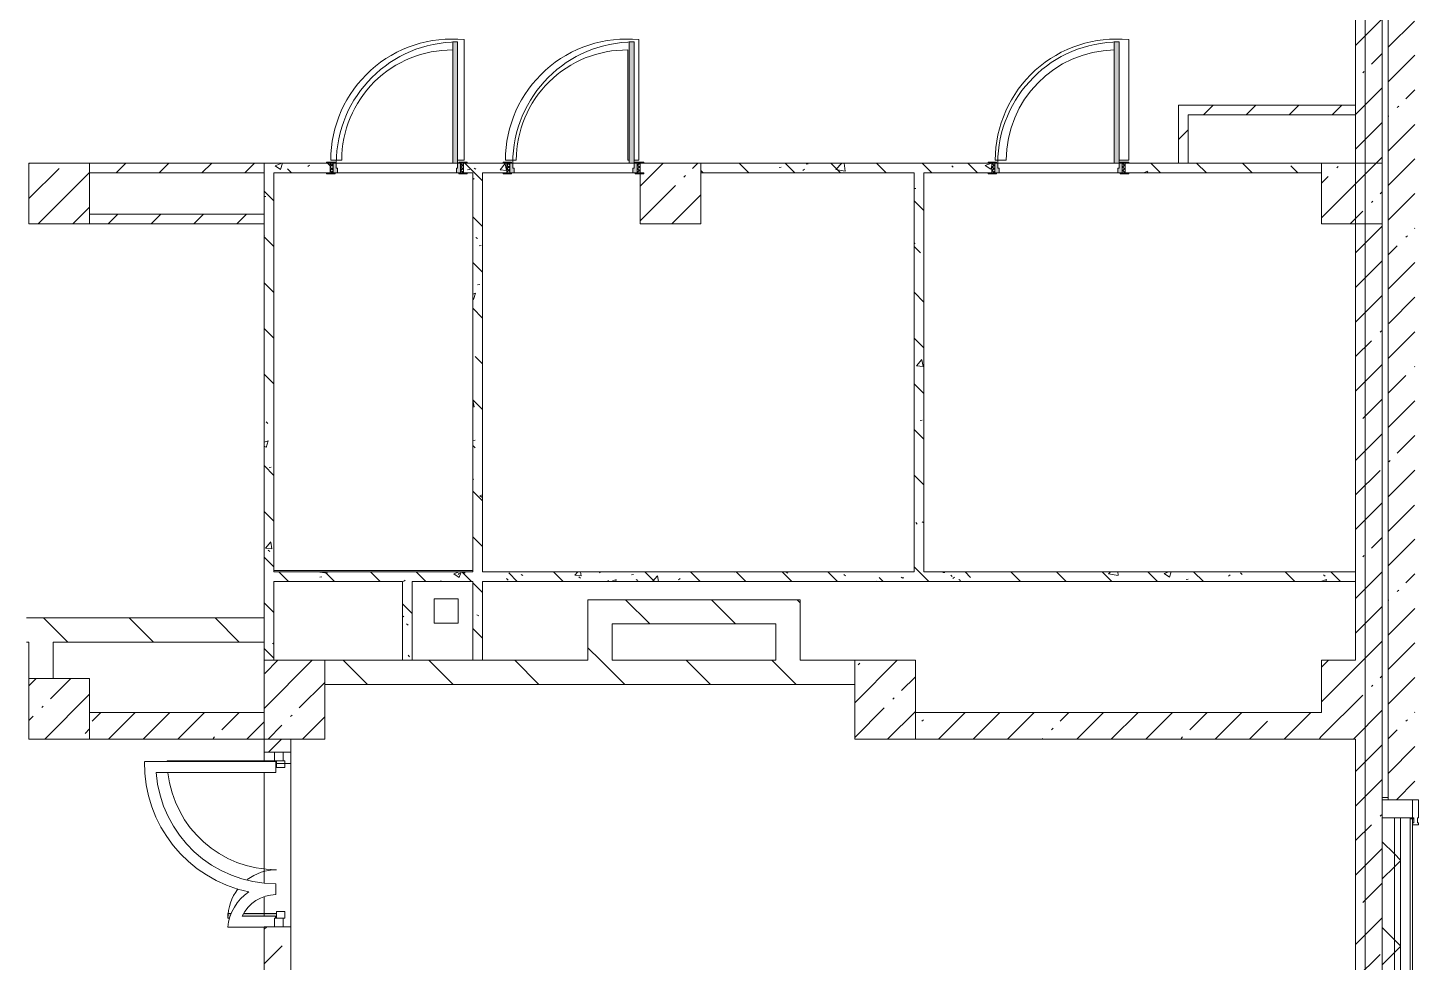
# Model space of a CAD drawing. Header units: millimetres. Extents: x -2911 to 191903, y -8553 to 29000.
# Drawn here: x 133450 to 144884, y 9060 to 16767 of the extents above; entities that cross this region are included whole.
import ezdxf

# ---------------------------------------------------------------- set-up
doc = ezdxf.new("R2010")
doc.units = ezdxf.units.MM
doc.linetypes.add('Осевая', pattern=[3175, 635, -476.25, 1587.5, -476.25])
for name, color, linetype, lineweight, true_color in [('A-DETL-GENF-5', 7, 'Continuous', 5, 0xaaaaaa), ('A-DOOR-1', 7, 'Continuous', 5, 0xaaaaaa), ('A-DOOR-2', 7, 'Continuous', 5, 0xe2e2e2), ('A-DOOR-FRAM-1', 7, 'Continuous', 5, 0xe2e2e2), ('A-DOOR-FRAM-2', 7, 'Continuous', 5, 0xaaaaaa), ('A-FLOR-3', 7, 'Continuous', 5, 0xaaaaaa), ('I-WALL-5', 7, 'Continuous', 5, 0x787878)]:
    doc.layers.add(name, color=color, linetype=linetype, lineweight=lineweight, true_color=true_color)
for name, color, linetype, lineweight in [('A-GLAZ-CWMG-4', 7, 'Continuous', 5), ('A-WALL', 7, 'Continuous', 9), ('A-WALL-4', 7, 'Continuous', 5), ('I-WALL-3', 7, 'Continuous', 5), ('S-COLS-2', 7, 'Continuous', 5), ('Оси', 7, 'Continuous', 9), ('Оси-2', 7, 'Осевая', 9)]:
    doc.layers.add(name, color=color, linetype=linetype, lineweight=lineweight)
pattern_1 = [(45, (59919.87, 0), (-285.1231, 285.1231), []), (45, (60205, 0), (-285.1231, 285.1231), [504.031, -100.806, 16.764, -84.042])]
pattern_2 = [(135, (59919.87, 0), (-353.5534, -353.5534), [])]
pattern_3 = [(45, (59919.87, 0), (-353.5534, 353.5534), []), (135, (59919.87, 0), (-353.5534, -353.5534), [])]
pattern_4 = [(135, (59919.9, 0), (-377.1708, -377.1708), [533.4, -88.9, 17.78, -88.9]), (135, (59919.9, 376.94), (-377.1708, -377.1708), []), (50, (59919.9, 0), (637.6445, -55.7866), [66.675, -733.425]), (355, (59919.9, 0), (-123.3494, 668.699), [53.34, -586.74]), (100.451, (59973, -4.65), (514.299, 612.908), [56.665, -623.315]), (46.184, (59919.9, 177.8), (948.7764, -147.15), [100.012, -1100.137]), (96.636, (59998.9, 165.5), (830.909, 865.997), [84.998, -934.973]), (351.184, (59919.9, 177.8), (830.918, 865.988), [80.01, -880.11]), (21, (60008.8, 133.35), (530.6506, -357.9283), [66.675, -733.425]), (326, (60008.8, 133.35), (216.308, 644.6585), [53.34, -586.74]), (71.451, (60053, 103.5), (746.9596, 286.7243), [56.665, -623.315]), (37.5, (59919.87, 0), (10.81053, 295.9426), [16.764, -562.864, 16.764, -578.866, -588.962]), (37.5, (59919.87, 0), (10.81053, 295.9426), [-1175.258, 16.764, -572.198]), (7.5, (59919.87, 0), (233.8692, 350.6318), [16.764, -322.834, 16.764, -549.529, -224.472]), (7.5, (59919.87, 0), (233.8692, 350.6318), [-905.891, 16.764, -207.708]), (327.5, (59721.63, 0), (474.5678, -20.0513), [16.764, -205.486, 16.764, -676.656, -920.115]), (327.5, (59721.63, 0), (474.5678, -20.0513), [-915.67, 16.764, -903.351]), (317.5, (59632.73, 0), (518.4522, 88.9934), [16.764, -272.161, 16.764, -443.738, -653.415]), (317.5, (59632.73, 0), (518.4522, 88.9934), [-749.427, 16.764, -636.651])]
pattern_5 = [(135, (1751.41, 104.685), (-14.14214, -14.14214), []), (225, (1751.41, 104.685), (14.14214, -14.14214), [])]
pattern_6 = [(45, (-371.384, 104.685), (-14.1421, 14.1421), []), (135, (-371.384, 104.685), (-14.1421, -14.1421), [])]
pattern_7 = [(45, (59919.87, 0), (-176.7767, 176.7767), [])]

# ---------------------------------------------------------------- blocks, each defined once
blk = doc.blocks.new('BSC_Колонна _Прямоугольная - 650х500-23287315-2_5_1_птичка')
at = {"layer": 'S-COLS-2'}
h = blk.add_hatch(dxfattribs=at)
h.set_pattern_fill('FP_120', color=256, style=0, pattern_type=2)
h.set_pattern_definition([(135, (11225, -75730), (-285.1231, -285.1231), []), (135, (11225, -75444.88), (-285.1231, -285.1231), [504.031, -100.806, 16.764, -84.042])])
h.paths.add_polyline_path([(325, 250), (-325, 250), (-325, -250), (325, -250), (325, 111)])
for p, q in [((325, 250), (-325, 250)), ((-325, 250), (-325, -250)), ((325, -250), (325, 250)), ((-325, -250), (325, -250))]:
    blk.add_line(p, q, dxfattribs=at)
blk = doc.blocks.new('BSC_Колонна _Прямоугольная - 500х500-V92-2_5_1_птичка')
at = {"layer": 'S-COLS-2'}
h = blk.add_hatch(dxfattribs=at)
h.set_pattern_fill('FP_121', color=256, style=0, pattern_type=2)
h.set_pattern_definition([(45, (-73790, -11150), (-285.1231, 285.1231), []), (45, (-73504.88, -11150), (-285.1231, 285.1231), [504.031, -100.806, 16.764, -84.042])])
h.paths.add_polyline_path([(-250, -250), (250, -250), (250, 250), (-250, 250), (-250, 71)])
for p, q in [((250, 250), (-250, 250)), ((-250, 250), (-250, -250)), ((250, -250), (250, 250)), ((-250, -250), (250, -250))]:
    blk.add_line(p, q, dxfattribs=at)
blk = doc.blocks.new('BSC_Колонна _Прямоугольная - 500х500-V111-2_5_1_птичка')
at = {"layer": 'S-COLS-2'}
h = blk.add_hatch(dxfattribs=at)
h.set_pattern_fill('FP_135', color=256, style=0, pattern_type=2)
h.set_pattern_definition([(45, (-73790, -15400), (-285.1231, 285.1231), []), (45, (-73504.88, -15400), (-285.1231, 285.1231), [504.031, -100.806, 16.764, -84.042])])
h.paths.add_polyline_path([(-250, -250), (250, -250), (250, 250), (-250, 250)])
for p, q in [((250, 250), (-250, 250)), ((-250, 250), (-250, -250)), ((250, -250), (250, 250)), ((-250, -250), (250, -250))]:
    blk.add_line(p, q, dxfattribs=at)
blk = doc.blocks.new('BSC_Колонна _Прямоугольная - 500х500-V112-2_5_1_птичка')
at = {"layer": 'S-COLS-2'}
h = blk.add_hatch(dxfattribs=at)
h.set_pattern_fill('FP_136', color=256, style=0, pattern_type=2)
h.set_pattern_definition([(45, (-78830, -15400), (-285.1231, 285.1231), []), (45, (-78544.88, -15400), (-285.1231, 285.1231), [504.031, -100.806, 16.764, -84.042])])
h.paths.add_polyline_path([(-250, -250), (250, -250), (250, 250), (-250, 250), (-250, 170), (-220, 170), (-220, 162), (-250, 162)])
for p, q in [((250, 250), (-220, 250)), ((250, -250), (250, 250)), ((-250, 162), (-250, -250)), ((-250, -250), (250, -250))]:
    blk.add_line(p, q, dxfattribs=at)
blk = doc.blocks.new('110_Дверь_СКБ_1Ст_Внутренняя1 - Д-4 _л_ 1100x2100h_су мгн-32399984-2_5_1_птичка')
at = {"layer": 'A-DOOR-1'}
h = blk.add_hatch(dxfattribs=at)
h.set_pattern_fill('FP_116', color=256, style=0, pattern_type=2)
h.set_pattern_definition(pattern_5)
h.paths.add_polyline_path([(562.5, -40), (562.5, 40), (537.5, 40), (537.5, -40)])
at = {"layer": 'A-DOOR-2'}
h = blk.add_hatch(color=256, dxfattribs=at)
h.paths.add_polyline_path([(502.5, -40), (537.5, -40), (537.5, 40), (512.5, 40), (512.5, 0), (502.5, 0)])
h.paths.add_polyline_path([(-477.5, -40), (-477.5, 0), (-487.5, 0), (-487.5, 40), (-512.5, 40), (-512.5, -40)])
at = {"layer": 'A-DOOR-FRAM-1'}
for points in [[(472.5, 40), (512.5, 40), (512.5, 1040), (472.5, 1040), (472.5, 238.6)], [(-497.5, 40), (-497.5, 48), (-567.5, 48), (-567.5, 40)], [(592.5, 40), (592.5, 48), (522.5, 48), (522.5, 40)], [(-497.5, -48), (-497.5, -40), (-567.5, -40), (-567.5, -48)], [(592.5, -48), (592.5, -40), (522.5, -40), (522.5, -48)]]:
    blk.add_hatch(color=256, dxfattribs=at).paths.add_polyline_path(points)
at = {"layer": 'A-DOOR-FRAM-2'}
h = blk.add_hatch(dxfattribs=at)
h.set_pattern_fill('FP_117', color=256, style=0, pattern_type=2)
h.set_pattern_definition(pattern_6)
h.paths.add_polyline_path([(-512.5, -40), (-512.5, 40), (-537.5, 40), (-537.5, -40)])
at = {"layer": 'A-DOOR-1'}
for p, q in [((512.5, 1040), (472.5, 1040)), ((472.5, 1040), (472.5, 40)), ((512.5, 40), (512.5, 1040)), ((472.5, 40), (512.5, 40))]:
    blk.add_line(p, q, dxfattribs=at)
blk.add_arc((512.5, 40), 1000, 90, 180, dxfattribs=at)
at = {"layer": 'A-DOOR-FRAM-2'}
for p, q in [((-497.5, 48), (-567.5, 48)), ((-567.5, 48), (-567.5, 40)), ((-567.5, 40), (-497.5, 40)), ((-512.5, 40), (-537.5, 40)), ((-537.5, 40), (-537.5, -40)), ((-487.5, 40), (-512.5, 40)), ((-512.5, 40), (-512.5, -40)), ((-512.5, -40), (-512.5, 40)), ((-497.5, 40), (-512.5, 40)), ((-512.5, 40), (-512.5, 39)), ((-512.5, 39), (-497.5, 39)), ((-497.5, 40), (-497.5, 48)), ((-497.5, 39), (-497.5, 40)), ((-487.5, 0), (-487.5, 40)), ((-477.5, 0), (-487.5, 0)), ((-477.5, -40), (-477.5, 0)), ((512.5, 0), (502.5, 0)), ((502.5, 0), (502.5, -40)), ((512.5, 40), (512.5, 0)), ((537.5, 40), (512.5, 40)), ((592.5, 48), (522.5, 48)), ((522.5, 48), (522.5, 40)), ((537.5, 40), (522.5, 40)), ((522.5, 40), (522.5, 39)), ((522.5, 40), (592.5, 40)), ((522.5, 39), (537.5, 39)), ((537.5, -40), (537.5, 40)), ((562.5, 40), (537.5, 40)), ((537.5, 40), (537.5, -40)), ((537.5, 39), (537.5, 40)), ((562.5, -40), (562.5, 40)), ((592.5, 40), (592.5, 48)), ((-497.5, -40), (-567.5, -40)), ((-567.5, -40), (-567.5, -48)), ((-567.5, -48), (-497.5, -48)), ((-537.5, -40), (-512.5, -40)), ((-497.5, -39), (-512.5, -39)), ((-512.5, -39), (-512.5, -40)), ((-512.5, -40), (-477.5, -40)), ((-512.5, -40), (-497.5, -40)), ((-497.5, -40), (-497.5, -39)), ((-497.5, -48), (-497.5, -40)), ((502.5, -40), (537.5, -40)), ((537.5, -39), (522.5, -39)), ((522.5, -39), (522.5, -40)), ((522.5, -40), (537.5, -40)), ((592.5, -40), (522.5, -40)), ((522.5, -40), (522.5, -48)), ((522.5, -48), (592.5, -48)), ((537.5, -40), (537.5, -39)), ((537.5, -40), (562.5, -40)), ((592.5, -48), (592.5, -40))]:
    blk.add_line(p, q, dxfattribs=at)
blk = doc.blocks.new('Прямоугольный импост - Импост структурный с накладкой - 190мм-23946641-2_5_1_птичка')
at = {"layer": 'A-GLAZ-CWMG-4'}
for p, q in [((0, 17), (-50, 17)), ((-50, 17), (-50, 0)), ((-50, 0), (-40, 0)), ((-40, 0), (-40, -40)), ((-10, -40), (-10, 0)), ((-10, 0), (0, 0)), ((0, 0), (0, 17)), ((-40, -40), (-50, -40)), ((-50, -40), (-50, -190)), ((0, -40), (-10, -40)), ((0, -190), (0, -40)), ((-50, -190), (0, -190))]:
    blk.add_line(p, q, dxfattribs=at)
blk = doc.blocks.new('110_Дверь_СКБ_1Ст_Внутренняя1 - Д-5 _л_ 1100x2100h_су мгн EIW30-32897889-2_5_1_птичка')
at = {"layer": 'A-DOOR-1'}
h = blk.add_hatch(dxfattribs=at)
h.set_pattern_fill('FP_116', color=256, style=0, pattern_type=2)
h.set_pattern_definition(pattern_5)
h.paths.add_polyline_path([(562.5, -40), (562.5, 40), (537.5, 40), (537.5, -40)])
at = {"layer": 'A-DOOR-2'}
h = blk.add_hatch(color=256, dxfattribs=at)
h.paths.add_polyline_path([(502.5, -40), (537.5, -40), (537.5, 40), (512.5, 40), (512.5, 0), (502.5, 0)])
h.paths.add_polyline_path([(-477.5, -40), (-477.5, 0), (-487.5, 0), (-487.5, 40), (-512.5, 40), (-512.5, -40)])
at = {"layer": 'A-DOOR-FRAM-1'}
for points in [[(472.5, 40), (512.5, 40), (512.5, 1040), (472.5, 1040), (472.5, 238.6)], [(-497.5, 40), (-497.5, 48), (-567.5, 48), (-567.5, 40)], [(592.5, 40), (592.5, 48), (522.5, 48), (522.5, 40)], [(-497.5, -48), (-497.5, -40), (-567.5, -40), (-567.5, -48)], [(592.5, -48), (592.5, -40), (522.5, -40), (522.5, -48)]]:
    blk.add_hatch(color=256, dxfattribs=at).paths.add_polyline_path(points)
at = {"layer": 'A-DOOR-FRAM-2'}
h = blk.add_hatch(dxfattribs=at)
h.set_pattern_fill('FP_117', color=256, style=0, pattern_type=2)
h.set_pattern_definition(pattern_6)
h.paths.add_polyline_path([(-512.5, -40), (-512.5, 40), (-537.5, 40), (-537.5, -40)])
at = {"layer": 'A-DOOR-1'}
for p, q in [((512.5, 1040), (472.5, 1040)), ((472.5, 1040), (472.5, 40)), ((512.5, 40), (512.5, 1040)), ((472.5, 40), (512.5, 40))]:
    blk.add_line(p, q, dxfattribs=at)
blk.add_arc((512.5, 40), 1000, 90, 180, dxfattribs=at)
at = {"layer": 'A-DOOR-FRAM-2'}
for p, q in [((-497.5, 48), (-567.5, 48)), ((-567.5, 48), (-567.5, 40)), ((-567.5, 40), (-497.5, 40)), ((-512.5, 40), (-537.5, 40)), ((-537.5, 40), (-537.5, -40)), ((-487.5, 40), (-512.5, 40)), ((-512.5, 40), (-512.5, -40)), ((-512.5, -40), (-512.5, 40)), ((-497.5, 40), (-512.5, 40)), ((-512.5, 40), (-512.5, 39)), ((-512.5, 39), (-497.5, 39)), ((-497.5, 40), (-497.5, 48)), ((-497.5, 39), (-497.5, 40)), ((-487.5, 0), (-487.5, 40)), ((-477.5, 0), (-487.5, 0)), ((-477.5, -40), (-477.5, 0)), ((512.5, 0), (502.5, 0)), ((502.5, 0), (502.5, -40)), ((512.5, 40), (512.5, 0)), ((537.5, 40), (512.5, 40)), ((592.5, 48), (522.5, 48)), ((522.5, 48), (522.5, 40)), ((537.5, 40), (522.5, 40)), ((522.5, 40), (522.5, 39)), ((522.5, 40), (592.5, 40)), ((522.5, 39), (537.5, 39)), ((537.5, -40), (537.5, 40)), ((562.5, 40), (537.5, 40)), ((537.5, 40), (537.5, -40)), ((537.5, 39), (537.5, 40)), ((562.5, -40), (562.5, 40)), ((592.5, 40), (592.5, 48)), ((-497.5, -40), (-567.5, -40)), ((-567.5, -40), (-567.5, -48)), ((-567.5, -48), (-497.5, -48)), ((-537.5, -40), (-512.5, -40)), ((-497.5, -39), (-512.5, -39)), ((-512.5, -39), (-512.5, -40)), ((-512.5, -40), (-477.5, -40)), ((-512.5, -40), (-497.5, -40)), ((-497.5, -40), (-497.5, -39)), ((-497.5, -48), (-497.5, -40)), ((502.5, -40), (537.5, -40)), ((537.5, -39), (522.5, -39)), ((522.5, -39), (522.5, -40)), ((522.5, -40), (537.5, -40)), ((592.5, -40), (522.5, -40)), ((522.5, -40), (522.5, -48)), ((522.5, -48), (592.5, -48)), ((537.5, -40), (537.5, -39)), ((537.5, -40), (562.5, -40)), ((592.5, -48), (592.5, -40))]:
    blk.add_line(p, q, dxfattribs=at)
blk = doc.blocks.new('BSC_Колонна _Прямоугольная - 650х500-V157-2_5_1_птичка')
at = {"layer": 'S-COLS-2'}
h = blk.add_hatch(dxfattribs=at)
h.set_pattern_fill('FP_176', color=256, style=0, pattern_type=2)
h.set_pattern_definition([(135, (11225, -80600), (-285.1231, -285.1231), []), (135, (11225, -80314.88), (-285.1231, -285.1231), [504.031, -100.806, 16.764, -84.042])])
h.paths.add_polyline_path([(325, 250), (-325, 250), (-325, -250), (325, -250), (325, -121)])
for p, q in [((325, 250), (-325, 250)), ((-325, 250), (-325, -250)), ((325, -250), (325, 250)), ((-325, -250), (325, -250))]:
    blk.add_line(p, q, dxfattribs=at)
blk = doc.blocks.new('Прямоугольный импост - 50 x 70 мм-V200-2_5_1_птичка')
at = {"layer": 'A-GLAZ-CWMG-4'}
for p, q in [((-70, 35), (0, 35)), ((-70, -35), (-70, 35)), ((0, 35), (0, -35)), ((0, -35), (-70, -35))]:
    blk.add_line(p, q, dxfattribs=at)
blk = doc.blocks.new('Дверь_Витражная_остекление_ - ДВН_ДАО_Главный вход_1200 в свету Д-22 _п_-32403398-2_5_1_птичка')
at = {"layer": 'A-DOOR-2'}
blk.add_hatch(color=256, dxfattribs=at).paths.add_polyline_path([(610, 24), (610, 20), (650, 24), (650, 920), (642, 920), (642, 24)])
h = blk.add_hatch(color=256, dxfattribs=at)
h.paths.add_polyline_path([(-650, 408), (-650, 407), (-610, 392), (-610, 420), (-650, 420)])
h.paths.add_polyline_path([(-650, 27), (-650, 20), (-610, 20), (-610, 289), (-633, 302), (-633, 27)])
at = {"layer": 'A-DETL-GENF-5'}
for p, q in [((650, 920), (642, 920)), ((650, 35), (650, 920)), ((-610, 420), (-650, 420)), ((-650, 420), (-650, 407)), ((-610, 392), (-610, 420)), ((-610, 20), (-610, 289)), ((-650, 20), (-610, 20)), ((-595, 20), (-650, 20)), ((-595, -50), (-595, 20)), ((595, -50), (595, 20)), ((595, 20), (650, 20)), ((610, 20), (650, 20)), ((-650, -35), (-650, -50)), ((-650, -50), (-595, -50)), ((650, -50), (595, -50)), ((650, -35), (650, -50))]:
    blk.add_line(p, q, dxfattribs=at)
at = {"layer": 'A-DOOR-1'}
for p, q in [((650, 920), (650, 35)), ((-650, 420), (-650, 407))]:
    blk.add_line(p, q, dxfattribs=at)
for centre, radius, start, end in [((650, 20), 900, 90, 90.5109), ((650, 20), 900, 96.319, 180), ((-650, 20), 400, 52.4742, 90), ((-650, 20), 400, 360, 37.0443)]:
    blk.add_arc(centre, radius, start, end, dxfattribs=at)
blk = doc.blocks.new('Прямоугольный импост - 50 x 70 мм-V192-2_5_1_птичка')
at = {"layer": 'A-GLAZ-CWMG-4'}
for p, q in [((0, 35), (-70, 35)), ((-70, 35), (-70, -35)), ((0, -35), (0, 35)), ((-70, -35), (0, -35))]:
    blk.add_line(p, q, dxfattribs=at)

msp = doc.modelspace()

# ---------------------------------------------------------------- hatches: boundary and pattern name
at = {"layer": 'A-WALL-4'}
h = msp.add_hatch(dxfattribs=at)
h.set_pattern_fill('FP_76', color=256, style=0, pattern_type=2)
h.set_pattern_definition(pattern_3)
h.paths.add_polyline_path([(144619.9, 3450), (144719.9, 3450), (144719.9, 10250), (144619.9, 10250), (144619.9, 3550)])
h = msp.add_hatch(dxfattribs=at)
h.set_pattern_fill('FP_76', color=256, style=0, pattern_type=2)
h.set_pattern_definition(pattern_3)
h.paths.add_polyline_path([(144769.9, 3400), (144769.9, 10250), (144719.9, 10250), (144719.9, 3400)])
at = {"layer": 'I-WALL-3'}
h = msp.add_hatch(dxfattribs=at)
h.set_pattern_fill('FP_84', color=256, style=0, pattern_type=2)
h.set_pattern_definition(pattern_1)
h.paths.add_polyline_path([(144619.9, 15150), (144619.9, 15530), (144399.9, 15530), (144399.9, 15150)])
h.paths.add_polyline_path([(144399.9, 18570), (144619.9, 18570), (144619.9, 18600), (144399.9, 18600)])
h.paths.add_polyline_path([(144399.9, 19100), (144619.9, 19100), (144619.9, 22700), (144399.9, 22700), (144399.9, 19319.3)])
h.paths.add_polyline_path([(144524, 23200), (144619.9, 23200), (144619.9, 26600), (144399.9, 26600), (144399.9, 23200)])
h = msp.add_hatch(dxfattribs=at)
h.set_pattern_fill('FP_84', color=256, style=0, pattern_type=2)
h.set_pattern_definition(pattern_1)
h.paths.add_polyline_path([(144399.9, 15530), (144619.9, 15530), (144619.9, 17270), (144399.9, 17270), (144399.9, 15848.6)])
h.paths.add_polyline_path([(144619.9, 18370), (144619.9, 18570), (144399.9, 18570), (144399.9, 18370)])
h = msp.add_hatch(dxfattribs=at)
h.set_pattern_fill('FP_84', color=256, style=0, pattern_type=2)
h.set_pattern_definition(pattern_1)
h.paths.add_polyline_path([(144669.9, 16300), (144889.9, 16300), (144889.9, 17270), (144669.9, 17270), (144669.9, 17005.5)])
h = msp.add_hatch(dxfattribs=at)
h.set_pattern_fill('FP_84', color=256, style=0, pattern_type=2)
h.set_pattern_definition(pattern_1)
h.paths.add_polyline_path([(144889.9, 10400), (144889.9, 16300), (144669.9, 16300), (144669.9, 10400)])
h = msp.add_hatch(dxfattribs=at)
h.set_pattern_fill('FP_88', color=256, style=0, pattern_type=2)
h.set_pattern_definition(pattern_7)
h.paths.add_polyline_path([(142939.9, 15650), (143019.9, 15650), (143019.9, 16130), (142939.9, 16130), (142939.9, 15848.6)])
h = msp.add_hatch(dxfattribs=at)
h.set_pattern_fill('FP_88', color=256, style=0, pattern_type=2)
h.set_pattern_definition(pattern_7)
h.paths.add_polyline_path([(144399.9, 16050), (144399.9, 16130), (143019.9, 16130), (143019.9, 16050), (144108.5, 16050)])
h = msp.add_hatch(dxfattribs=at)
h.set_pattern_fill('FP_88', color=256, style=0, pattern_type=2)
h.set_pattern_definition(pattern_7)
h.paths.add_polyline_path([(135399.9, 15570), (135399.9, 15650), (133959.9, 15650), (133959.9, 15570), (134833.3, 15570)])
h = msp.add_hatch(dxfattribs=at)
h.set_pattern_fill('FP_88', color=256, style=0, pattern_type=2)
h.set_pattern_definition(pattern_7)
h.paths.add_polyline_path([(135399.9, 15150), (135399.9, 15230), (133959.9, 15230), (133959.9, 15150), (134833.3, 15150)])
h = msp.add_hatch(dxfattribs=at)
h.set_pattern_fill('FP_84', color=256, style=0, pattern_type=2)
h.set_pattern_definition(pattern_1)
h.paths.add_polyline_path([(144619.9, 4050), (144619.9, 10900), (144399.9, 10900), (144399.9, 4050)])
h.paths.add_polyline_path([(144399.9, 11550), (144619.9, 11550), (144619.9, 15150), (144399.9, 15150), (144399.9, 12200)])
h = msp.add_hatch(dxfattribs=at)
h.set_pattern_fill('FP_87', color=256, style=0, pattern_type=2)
h.set_pattern_definition(pattern_2)
h.paths.add_polyline_path([(138269.9, 11550), (138269.9, 12050), (138069.9, 12050), (138069.9, 11550)])
h = msp.add_hatch(dxfattribs=at)
h.set_pattern_fill('FP_87', color=256, style=0, pattern_type=2)
h.set_pattern_definition(pattern_2)
h.paths.add_polyline_path([(139619.9, 11850), (139619.9, 12050), (138269.9, 12050), (138269.9, 11850), (138543.4, 11850)])
h = msp.add_hatch(dxfattribs=at)
h.set_pattern_fill('FP_87', color=256, style=0, pattern_type=2)
h.set_pattern_definition(pattern_2)
h.paths.add_polyline_path([(139819.9, 11550), (139819.9, 12050), (139619.9, 12050), (139619.9, 11550)])
h = msp.add_hatch(dxfattribs=at)
h.set_pattern_fill('FP_87', color=256, style=0, pattern_type=2)
h.set_pattern_definition(pattern_2)
h.paths.add_polyline_path([(128564.9, 11700), (128673.9, 11700), (128673.9, 11900), (128564.9, 11900), (128564.9, 11799.5)])
h.paths.add_polyline_path([(135399.9, 11700), (135399.9, 11900), (133439.9, 11900), (133439.9, 11700), (134833.3, 11700)])
h.paths.add_polyline_path([(130229.9, 11700), (130229.9, 11900), (130153.9, 11900), (130153.9, 11700), (130195.7, 11700)])
h.paths.add_polyline_path([(130749.9, 11700), (130749.9, 11900), (130729.9, 11900), (130729.9, 11700)])
h = msp.add_hatch(dxfattribs=at)
h.set_pattern_fill('FP_87', color=256, style=0, pattern_type=2)
h.set_pattern_definition(pattern_2)
h.paths.add_polyline_path([(137615.9, 11350), (140269.9, 11350), (140269.9, 11550), (135899.9, 11550), (135899.9, 11350), (136688.3, 11350)])
h = msp.add_hatch(dxfattribs=at)
h.set_pattern_fill('FP_84', color=256, style=0, pattern_type=2)
h.set_pattern_definition(pattern_1)
h.paths.add_polyline_path([(134833.3, 10900), (135399.9, 10900), (135399.9, 11120), (133959.9, 11120), (133959.9, 10900)])
h = msp.add_hatch(dxfattribs=at)
h.set_pattern_fill('FP_84', color=256, style=0, pattern_type=2)
h.set_pattern_definition(pattern_1)
h.paths.add_polyline_path([(144119.9, 10900), (144119.9, 11120), (140769.9, 11120), (140769.9, 10900), (144108.5, 10900)])
h = msp.add_hatch(dxfattribs=at)
h.set_pattern_fill('FP_84', color=256, style=0, pattern_type=2)
h.set_pattern_definition(pattern_1)
h.paths.add_polyline_path([(135399.9, 7900), (135619.9, 7900), (135619.9, 9352.3), (135399.9, 9352.3), (135399.9, 8200)])
h.paths.add_polyline_path([(135399.9, 10792.3), (135619.9, 10792.3), (135619.9, 10900), (135399.9, 10900)])
at = {"layer": 'I-WALL-5'}
h = msp.add_hatch(dxfattribs=at)
h.set_pattern_fill('FP_97', color=256, style=0, pattern_type=2)
h.set_pattern_definition(pattern_4)
h.paths.add_polyline_path([(135479.9, 11550), (135479.9, 15650), (135399.9, 15650), (135399.9, 11550)])
h = msp.add_hatch(dxfattribs=at)
h.set_pattern_fill('FP_97', color=256, style=0, pattern_type=2)
h.set_pattern_definition(pattern_4)
h.paths.add_polyline_path([(140839.7, 15570), (141399.9, 15570), (141399.9, 15650), (138999.9, 15650), (138999.9, 15570), (140759.7, 15570)])
h.paths.add_polyline_path([(144119.9, 15570), (144119.9, 15650), (142499.9, 15650), (142499.9, 15570), (144108.5, 15570)])
h.paths.add_polyline_path([(137199.7, 15570), (137399.9, 15570), (137399.9, 15650), (137044.7, 15650), (137044.7, 15570), (137119.7, 15570)])
h.paths.add_polyline_path([(135944.7, 15570), (135944.7, 15650), (135479.9, 15650), (135479.9, 15570), (135914.7, 15570)])
h = msp.add_hatch(dxfattribs=at)
h.set_pattern_fill('FP_97', color=256, style=0, pattern_type=2)
h.set_pattern_definition(pattern_4)
h.paths.add_polyline_path([(137199.7, 11550), (137199.7, 15570), (137119.7, 15570), (137119.7, 11550)])
h = msp.add_hatch(dxfattribs=at)
h.set_pattern_fill('FP_97', color=256, style=0, pattern_type=2)
h.set_pattern_definition(pattern_4)
h.paths.add_polyline_path([(140839.7, 12280), (140839.7, 15570), (140759.7, 15570), (140759.7, 12280)])
h = msp.add_hatch(dxfattribs=at)
h.set_pattern_fill('FP_97', color=256, style=0, pattern_type=2)
h.set_pattern_definition(pattern_4)
h.paths.add_polyline_path([(137119.7, 12200), (137119.7, 12280), (135479.9, 12280), (135479.9, 12200), (136688.3, 12200)])
h = msp.add_hatch(dxfattribs=at)
h.set_pattern_fill('FP_97', color=256, style=0, pattern_type=2)
h.set_pattern_definition(pattern_4)
h.paths.add_polyline_path([(144399.9, 12200), (144399.9, 12280), (137199.7, 12280), (137199.7, 12200), (144108.5, 12200)])
h = msp.add_hatch(dxfattribs=at)
h.set_pattern_fill('FP_97', color=256, style=0, pattern_type=2)
h.set_pattern_definition(pattern_4)
h.paths.add_polyline_path([(136619.7, 11550), (136619.7, 12200), (136539.7, 12200), (136539.7, 11550)])
at = {"layer": 'S-COLS-2'}
h = msp.add_hatch(dxfattribs=at)
h.set_pattern_fill('FP_84', color=256, style=0, pattern_type=2)
h.set_pattern_definition(pattern_1)
h.paths.add_polyline_path([(144619.9, 15150), (144619.9, 15650), (144119.9, 15650), (144119.9, 15150)])
h = msp.add_hatch(dxfattribs=at)
h.set_pattern_fill('FP_84', color=256, style=0, pattern_type=2)
h.set_pattern_definition(pattern_1)
h.paths.add_polyline_path([(144399.9, 10900), (144619.9, 10900), (144619.9, 11550), (144119.9, 11550), (144119.9, 10900)])

# ---------------------------------------------------------------- linework, layer by layer
at = {"layer": 'A-FLOR-3'}
for p, q in [((137048.9, 15674.2), (137048.9, 16669.2)), ((138398.9, 16584.1), (138398.9, 15674.2)), ((138488.9, 15674.2), (138488.9, 16669.2)), ((142528.9, 15674.2), (142528.9, 16669.2)), ((135948.9, 15675.2), (136038.9, 15675.2)), ((136994.7, 15674.2), (137048.9, 15674.2)), ((137388.9, 15675.2), (137478.9, 15675.2)), ((138398.9, 15674.2), (138409.9, 15674.2)), ((138449.9, 15674.2), (138488.9, 15674.2)), ((141428.9, 15675.2), (141518.9, 15675.2)), ((142449.9, 15674.2), (142528.9, 15674.2)), ((136954.7, 15650), (135994.7, 15650)), ((135479.7, 12291), (137119.7, 12291)), ((136800.4, 12057), (137000.4, 12057)), ((136800.4, 11857), (136800.4, 12057)), ((137000.4, 12057), (137000.4, 11857)), ((137000.4, 11857), (136800.4, 11857)), ((135399.9, 10714.4), (135399.9, 10792.3)), ((135619.9, 10792.3), (135619.9, 10700)), ((135496.9, 10714.4), (134414.2, 10714.4)), ((135496.9, 10624.7), (135496.9, 10714.4)), ((135619.9, 10700), (135496.9, 10700)), ((134509.3, 10624.7), (135496.9, 10624.7)), ((144619.9, 10417.9), (144669.9, 10417.9)), ((135496.9, 9617.4), (135496.9, 9707)), ((135493.9, 9439.5), (135218.9, 9439.5)), ((135493.9, 9422.3), (135493.9, 9439.5)), ((135099.8, 9350.1), (135399.9, 9350.1))]:
    msp.add_line(p, q, dxfattribs=at)
for centre, radius, start, end in [((136948.9, 15674.2), 1000, 84.26083, 179.9427), ((136948.9, 15674.2), 910, 89.63868, 179.93704), ((138388.9, 15674.2), 1000, 84.26083, 179.9427), ((138388.9, 15674.2), 910, 89.37036, 179.93704), ((142428.9, 15674.2), 1000, 84.26083, 179.9427), ((142428.9, 15674.2), 910, 91.20322, 179.93704), ((135493, 10696.2), 1079, 179.03315, 258.2109), ((135496.9, 10697.3), 990.3, 184.20575, 270), ((135493, 9312.2), 395, 123.92463, 174.49945), ((135496.9, 9311.2), 306.2, 90, 155.21522)]:
    msp.add_arc(centre, radius, start, end, dxfattribs=at)
at = {"layer": 'A-WALL'}
for p, q in [((144399.9, 16130), (144399.9, 16050)), ((135399.9, 15570), (135399.9, 15650)), ((142939.9, 15650), (143019.9, 15650)), ((135399.9, 15150), (135399.9, 15230)), ((144399.9, 12200), (144399.9, 12280)), ((136539.7, 11550), (136619.7, 11550)), ((137119.7, 11550), (137199.7, 11550)), ((144619.9, 10250), (144869.9, 10250)), ((144719.9, 3450), (144719.9, 10250)), ((144769.9, 3400), (144769.9, 10250)), ((144849.9, 3320), (144849.9, 10250)), ((144849.9, 10247), (144869.9, 10247)), ((144869.9, 10242), (144849.9, 10242))]:
    msp.add_line(p, q, dxfattribs=at)
at = {"layer": 'A-WALL-4'}
for p, q in [((144669.9, 10400), (144619.9, 10400)), ((144869.9, 3300), (144869.9, 10400)), ((144879.9, 10242), (144869.9, 10242))]:
    msp.add_line(p, q, dxfattribs=at)
at = {"layer": 'I-WALL-3'}
for p, q in [((144669.9, 17270), (144669.9, 10400)), ((144399.9, 17240), (144399.9, 16130)), ((144619.9, 11550), (144619.9, 17240)), ((142939.9, 16130), (142939.9, 15650)), ((144399.9, 16130), (142939.9, 16130)), ((143019.9, 15650), (143019.9, 16050)), ((143019.9, 16050), (144399.9, 16050)), ((144399.9, 16050), (144399.9, 12280)), ((135914.7, 15650), (133959.9, 15650)), ((133959.9, 15570), (135399.9, 15570)), ((135399.9, 15570), (135399.9, 15230)), ((135479.9, 12280), (135479.9, 15570)), ((135479.9, 15570), (135914.7, 15570)), ((135994.7, 15650), (136954.7, 15650)), ((136984.7, 15570), (136004.7, 15570)), ((137369.9, 15650), (137074.7, 15650)), ((137074.7, 15570), (137119.7, 15570)), ((137119.7, 15570), (137119.7, 12280)), ((137199.7, 15570), (137369.9, 15570)), ((137199.7, 12280), (137199.7, 15570)), ((137449.9, 15650), (138409.9, 15650)), ((138439.9, 15570), (137459.9, 15570)), ((141369.9, 15650), (138999.9, 15650)), ((138999.9, 15570), (140759.7, 15570)), ((140759.7, 15570), (140759.7, 12280)), ((140839.7, 15570), (141369.9, 15570)), ((140839.7, 12280), (140839.7, 15570)), ((141449.9, 15650), (142409.9, 15650)), ((142439.9, 15570), (141459.9, 15570)), ((142939.9, 15650), (142529.9, 15650)), ((142529.9, 15570), (144119.9, 15570)), ((144119.9, 15650), (143019.9, 15650)), ((144119.9, 15570), (144119.9, 15650)), ((135399.9, 15230), (133959.9, 15230)), ((133959.9, 15150), (135399.9, 15150)), ((135399.9, 15150), (135399.9, 11550)), ((137119.7, 12280), (135479.9, 12280)), ((140759.7, 12280), (137199.7, 12280)), ((144399.9, 12280), (140839.7, 12280)), ((135479.9, 11550), (135479.9, 12200)), ((135479.9, 12200), (136539.7, 12200)), ((136539.7, 12200), (136539.7, 11550)), ((136619.7, 12200), (137119.7, 12200)), ((136619.7, 11550), (136619.7, 12200)), ((137119.7, 12200), (137119.7, 11550)), ((137199.7, 11550), (137199.7, 12200)), ((137199.7, 12200), (144399.9, 12200)), ((144399.9, 12200), (144399.9, 11550)), ((138069.9, 12050), (138069.9, 11550)), ((139819.9, 12050), (138069.9, 12050)), ((139819.9, 11550), (139819.9, 12050)), ((135399.9, 11900), (133439.9, 11900)), ((138269.9, 11550), (138269.9, 11850)), ((138269.9, 11850), (139619.9, 11850)), ((139619.9, 11850), (139619.9, 11550)), ((133459.9, 11700), (133439.9, 11700)), ((133459.9, 11700), (133459.9, 11400)), ((133659.9, 11700), (135399.9, 11700)), ((133659.9, 11400), (133659.9, 11700)), ((136539.7, 11550), (135899.9, 11550)), ((137119.7, 11550), (136619.7, 11550)), ((138069.9, 11550), (137199.7, 11550)), ((139619.9, 11550), (138269.9, 11550)), ((140269.9, 11550), (139819.9, 11550)), ((135899.9, 11350), (140269.9, 11350)), ((135399.9, 11120), (133959.9, 11120)), ((144119.9, 11120), (140769.9, 11120)), ((133959.9, 10900), (135399.9, 10900)), ((135399.9, 10900), (135399.9, 10792.3)), ((135619.9, 4050), (135619.9, 10900)), ((140769.9, 10900), (144119.9, 10900)), ((144399.9, 10900), (144399.9, 4050)), ((144619.9, 4050), (144619.9, 10900)), ((135399.9, 10792.3), (135619.9, 10792.3)), ((135399.9, 9712.2), (135399.9, 10624.7)), ((144669.9, 10400), (144889.9, 10400)), ((135399.9, 9439.5), (135399.9, 9600.4)), ((135399.9, 9352.3), (135399.9, 8280)), ((135619.9, 9352.3), (135399.9, 9352.3))]:
    msp.add_line(p, q, dxfattribs=at)
at = {"layer": 'S-COLS-2'}
for p, q in [((144619.9, 15650), (144119.9, 15650)), ((144119.9, 15650), (144119.9, 15150)), ((144619.9, 15150), (144619.9, 15650)), ((144119.9, 15150), (144619.9, 15150)), ((144399.9, 11550), (144119.9, 11550)), ((144119.9, 11550), (144119.9, 11120)), ((144619.9, 10900), (144619.9, 11550)), ((144119.9, 10900), (144399.9, 10900))]:
    msp.add_line(p, q, dxfattribs=at)
at = {"layer": 'Оси'}
for p, q in [((144479.9, 10029.8), (144479.9, 21915.1)), ((144479.9, -1906.3), (144479.9, 9979))]:
    msp.add_line(p, q, dxfattribs=at)
at = {"layer": 'Оси-2'}
msp.add_line((144479.9, 9979), (144479.9, 10029.8), dxfattribs=at)

# ---------------------------------------------------------------- block references
at = {"layer": 'A-DOOR-1'}
for name, p in [('110_Дверь_СКБ_1Ст_Внутренняя1 - Д-5 _л_ 1100x2100h_су мгн EIW30-32897889-2_5_1_птичка', (136482.2, 15610)), ('110_Дверь_СКБ_1Ст_Внутренняя1 - Д-4 _л_ 1100x2100h_су мгн-32399984-2_5_1_птичка', (137937.4, 15610)), ('110_Дверь_СКБ_1Ст_Внутренняя1 - Д-4 _л_ 1100x2100h_су мгн-32399984-2_5_1_птичка', (141937.4, 15610))]:
    msp.add_blockref(name, p, dxfattribs=at)
at = {"layer": 'A-DOOR-1', "rotation": 89.99999999999997}
msp.add_blockref('Дверь_Витражная_остекление_ - ДВН_ДАО_Главный вход_1200 в свету Д-22 _п_-32403398-2_5_1_птичка', (135520.9, 10072.3), dxfattribs=at)
at = {"layer": 'A-GLAZ-CWMG-4', "extrusion": (0, 0, -1), "rotation": 90.00000000000004}
msp.add_blockref('Прямоугольный импост - 50 x 70 мм-V200-2_5_1_птичка', (-135520.9, 10792.3), dxfattribs=at)
at = {"layer": 'A-GLAZ-CWMG-4'}
for name, p, rotation in [('Прямоугольный импост - Импост структурный с накладкой - 190мм-23946641-2_5_1_птичка', (144869.9, 10210), 180), ('Прямоугольный импост - 50 x 70 мм-V192-2_5_1_птичка', (135520.9, 9352.3), 269.9999999999999)]:
    msp.add_blockref(name, p, dxfattribs=dict(at, rotation=rotation))
at = {"layer": 'S-COLS-2'}
for name, p in [('BSC_Колонна _Прямоугольная - 500х500-V111-2_5_1_птичка', (133709.9, 15400)), ('BSC_Колонна _Прямоугольная - 500х500-V112-2_5_1_птичка', (138749.9, 15400)), ('BSC_Колонна _Прямоугольная - 500х500-V92-2_5_1_птичка', (133709.9, 11150))]:
    msp.add_blockref(name, p, dxfattribs=at)
at = {"layer": 'S-COLS-2', "rotation": 270.0000000000007}
for name, p in [('BSC_Колонна _Прямоугольная - 650х500-23287315-2_5_1_птичка', (135649.9, 11225)), ('BSC_Колонна _Прямоугольная - 650х500-V157-2_5_1_птичка', (140519.9, 11225))]:
    msp.add_blockref(name, p, dxfattribs=at)

doc.saveas('drawing.dxf')
